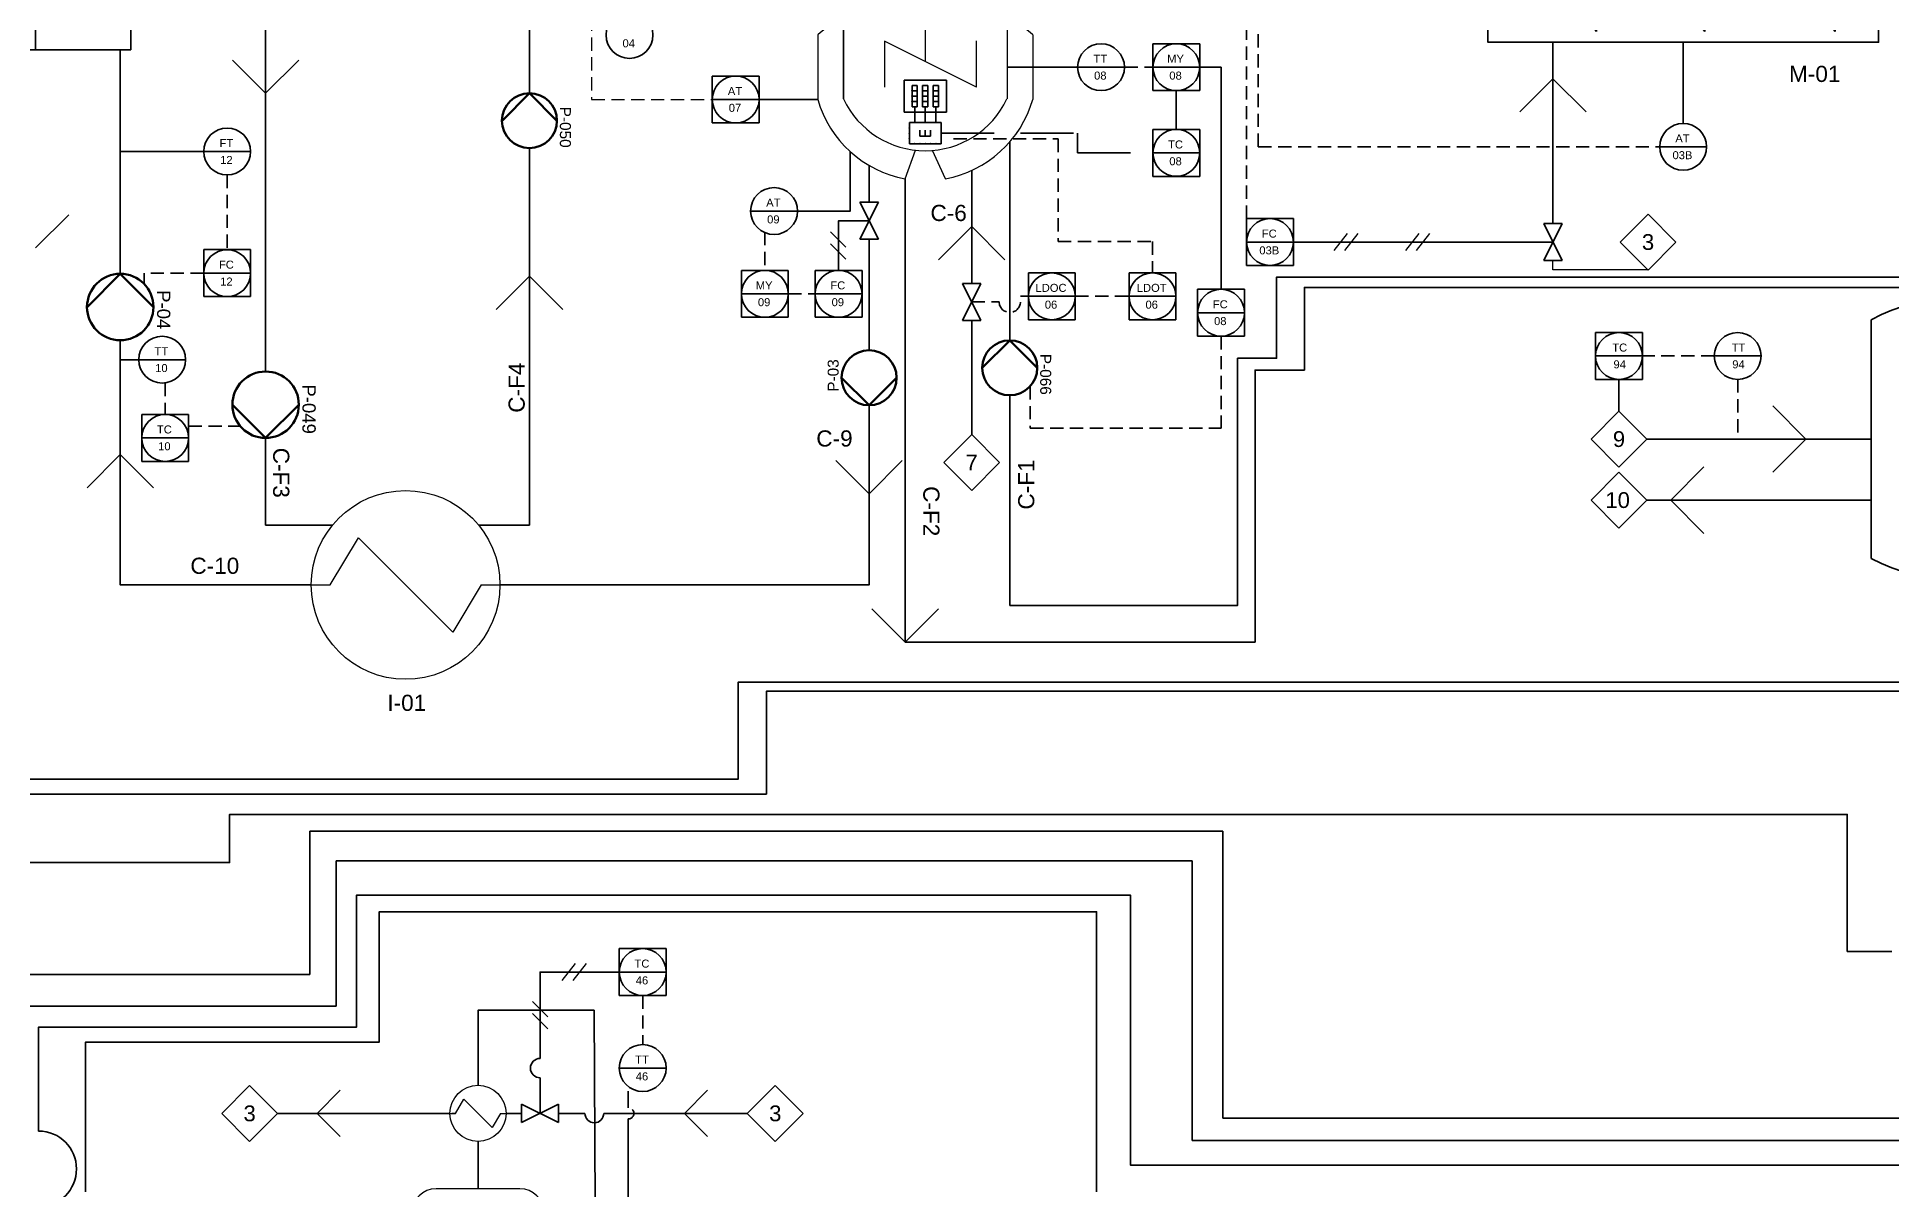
# Paper-space layout 'P&D' of a CAD drawing. Header units: inches, sheet in millimetres. Extents: x 10 to 410, y 10 to 291.
# Drawn here: x 96.8 to 184.3, y 192.7 to 247.1 of the extents above; entities that cross this region are included whole.
import ezdxf
from ezdxf.enums import TextEntityAlignment as Align

# ---------------------------------------------------------------- set-up
doc = ezdxf.new("R2010")
doc.units = ezdxf.units.IN
doc.header["$LTSCALE"] = 5
doc.header["$MEASUREMENT"] = 0
for name, pattern in [('DASHED', [0.75, 0.5, -0.25]), ('DASHED2', [0.375, 0.25, -0.125]), ('LÍNEAS_OCULTAS2', [0.1875, 0.125, -0.0625])]:
    doc.linetypes.add(name, pattern=pattern)
doc.styles.add('TEXTO_CUADRO', font='arial.ttf', dxfattribs={"height": 2})
doc.styles.add('TEXTO_INSTRUMENTOS', font='arial.ttf', dxfattribs={"height": 1})

# ---------------------------------------------------------------- blocks, each defined once
blk = doc.blocks.new('mezclador generico')
at = {"lineweight": 35}
for p, q in [((205.312, 253.06), (206.312, 253.06)), ((206.312, 252.56), (206.312, 252.06)), ((206.312, 252.06), (206.312, 252.56)), ((206.312, 252.56), (210.312, 247.56)), ((206.312, 252.56), (206.312, 250.56)), ((211.312, 252.56), (215.312, 247.56)), ((211.312, 252.56), (211.312, 250.56)), ((217.312, 252.56), (221.312, 247.56)), ((217.312, 252.56), (217.312, 250.56)), ((210.312, 249.56), (210.312, 247.56)), ((215.312, 249.56), (215.312, 247.56)), ((221.312, 249.56), (221.312, 247.56)), ((210.312, 247.56), (210.312, 248.06)), ((211.312, 247.06), (210.312, 247.06))]:
    blk.add_line(p, q, dxfattribs=at)
for points in [[(205.312, 253.06), (205.312, 247.06), (211.312, 247.06)], [(205.312, 253.06), (211.312, 253.06)], [(211.312, 253.06), (217.312, 253.06)], [(217.312, 253.06), (223.312, 253.06), (223.312, 252.56)], [(211.312, 247.06), (223.312, 247.06), (223.312, 252.56)]]:
    blk.add_lwpolyline(points, dxfattribs=at)
blk = doc.blocks.new('NEUMATICA_HORIZONTAL')
for p, q in [((-0.808, -0.394), (-0.192, 0.394)), ((-0.308, -0.394), (0.308, 0.394))]:
    blk.add_line(p, q)
blk = doc.blocks.new('reactor encamisado')
for p, q in [((8.9, 13.56), (7.48, 15.01)), ((8.9, 13.56), (10.33, 15.01)), ((8.9, 6.14), (8.9, 10.05)), ((0, 0.5), (0, -16.32)), ((0, 0.5), (0, -16.32)), ((0, -16.32), (0, 0.5)), ((0, 0.5), (0, -16.32)), ((17.81, 0.5), (17.81, -16.32)), ((-2.8, -9.36), (-2.8, -16.39)), ((4.45, -10.02), (4.45, -15.05)), ((14.5, -15.05), (4.45, -10.02)), ((14.5, -15.05), (14.5, -9.99)), ((20.61, -9.36), (20.61, -16.39)), ((6.72, -25.02), (7.85, -21.91)), ((11.09, -25.02), (9.69, -21.93))]:
    blk.add_line(p, q)
for points in [[(7.48, 12.47), (7.48, 15.01)], [(10.33, 12.47), (10.33, 15.01)], [(8.9, 6.14), (8.9, -12.25)]]:
    blk.add_lwpolyline(points)
blk.add_circle((8.9, 13.56), 3.51)
for centre, radius, start, end in [((8.9, -3.71), 9.85, 25.2835, 154.7165), ((0.91, -13.11), 5.28, 99.9014, 134.7087), ((16.9, -13.11), 5.28, 45.2913, 80.0986), ((8.9, -13.04), 12.18, 195.9611, 259.657), ((8.9, -12.12), 9.85, 205.2835, 334.7165), ((8.9, -13.04), 12.18, 280.343, 344.0389)]:
    blk.add_arc(centre, radius, start, end)
blk.add_point((0, -7.91))
at = {"color": 0, "linetype": 'DASHED2', "lineweight": 158, "style": 'TEXTO_CUADRO'}
blk.add_attdef('R-101', (5.84, -18.56), '', height=2, dxfattribs=at)
blk = doc.blocks.new('resistencia electrica')
at = {"lineweight": 35}
for p, q in [((178.26, 261.29), (182.26, 261.29)), ((178.26, 255.29), (178.26, 261.29)), ((182.26, 261.29), (182.26, 255.29)), ((182.26, 260.29), (184.26, 260.29)), ((184.26, 260.29), (184.26, 262.29)), ((184.26, 262.29), (190.26, 262.29)), ((184.26, 260.29), (184.26, 256.29)), ((184.26, 260.29), (185.26, 260.29)), ((185.26, 260.29), (185.26, 260.79)), ((185.26, 260.79), (189.26, 260.79)), ((185.26, 260.79), (186.26, 260.79)), ((185.26, 259.79), (185.26, 260.29)), ((189.26, 259.79), (185.26, 259.79)), ((186.26, 260.79), (186.26, 259.79)), ((187.26, 260.79), (187.26, 259.79)), ((188.26, 260.79), (188.26, 259.79)), ((189.26, 260.79), (189.26, 259.79)), ((190.26, 262.29), (190.26, 254.29)), ((180.26, 259.29), (179.67, 259.29)), ((179.67, 259.29), (179.67, 257.29)), ((179.67, 258.29), (180.84, 258.29)), ((179.67, 257.29), (180.84, 257.29)), ((180.26, 259.29), (180.84, 259.29)), ((182.26, 258.29), (184.26, 258.29)), ((182.26, 256.29), (184.26, 256.29)), ((184.26, 258.29), (185.26, 258.29)), ((184.26, 256.29), (184.26, 254.29)), ((184.26, 256.29), (185.26, 256.29)), ((185.26, 258.29), (185.26, 258.79)), ((185.26, 258.79), (189.26, 258.79)), ((185.26, 258.79), (186.26, 258.79)), ((185.26, 257.79), (185.26, 258.29)), ((189.26, 257.79), (185.26, 257.79)), ((185.26, 256.29), (185.26, 256.79)), ((185.26, 256.79), (189.26, 256.79)), ((185.26, 256.79), (186.26, 256.79)), ((185.26, 255.79), (185.26, 256.29)), ((186.26, 258.79), (186.26, 257.79)), ((186.26, 256.79), (186.26, 255.79)), ((187.26, 258.79), (187.26, 257.79)), ((187.26, 256.79), (187.26, 255.79)), ((188.26, 258.79), (188.26, 257.79)), ((188.26, 256.79), (188.26, 255.79)), ((189.26, 258.79), (189.26, 257.79)), ((189.26, 256.79), (189.26, 255.79)), ((182.26, 255.29), (178.26, 255.29)), ((184.26, 254.29), (190.26, 254.29)), ((189.26, 255.79), (185.26, 255.79))]:
    blk.add_line(p, q, dxfattribs=at)
for p in [(178.26, 260.29), (179.26, 261.29), (180.26, 261.29), (181.26, 261.29), (186.26, 260.79), (187.26, 260.79), (188.26, 260.79), (178.26, 259.29), (178.26, 258.29), (178.26, 257.29), (178.26, 256.29), (186.26, 258.79), (186.26, 256.79), (187.26, 258.79), (187.26, 256.79), (188.26, 258.79), (188.26, 256.79)]:
    blk.add_point(p, dxfattribs=at)
blk = doc.blocks.new('Valvula generica')
at = {"color": 7, "lineweight": 35}
for p, q in [((242.605, 259.104), (243.459, 257.398)), ((242.605, 259.104), (243.459, 259.104)), ((242.605, 257.398), (243.459, 259.104)), ((242.605, 257.398), (243.459, 257.398))]:
    blk.add_line(p, q, dxfattribs=at)
blk = doc.blocks.new('NEUMATICA_VERTICAL')
for p, q in [((0.354, -0.079), (-0.354, 0.629)), ((0.354, -0.629), (-0.354, 0.079))]:
    blk.add_line(p, q)
blk = doc.blocks.new('bomba')
at = {"lineweight": 100}
for p, q in [((186.71, 141.99), (191.7, 137)), ((191.7, 137), (186.71, 132)), ((191.71, 137), (191.7, 137)), ((186.71, 132), (186.71, 131.99))]:
    blk.add_line(p, q, dxfattribs=at)
blk.add_circle((186.71, 137), 5, dxfattribs=at)
at = {"lineweight": 100, "style": 'TEXTO_CUADRO'}
blk.add_attdef('P-101', (183.22, 129.4), '', height=2, dxfattribs=at)
blk = doc.blocks.new('INTERCAMBIADOR_DE_CALOR')
for p, q in [((1, 0), (2.5, 2.5)), ((7.5, -2.5), (2.5, 2.5)), ((0, 0), (1, 0)), ((9, 0), (7.5, -2.5)), ((9, 0), (10, 0))]:
    blk.add_line(p, q)
blk.add_circle((5, 0), 5)
at = {"style": 'TEXTO_CUADRO'}
blk.add_attdef('TAG', text='', height=2, dxfattribs=at).set_placement((5.875, -6.56), align=Align.MIDDLE_CENTER)
blk = doc.blocks.new('centrifugadora')
at = {"lineweight": 35}
for p, q in [((108.402, 212.324), (108.402, 208.324)), ((108.402, 212.324), (116.402, 212.324)), ((116.402, 212.324), (116.402, 208.324)), ((111.402, 210.324), (109.402, 205.324)), ((113.402, 210.324), (115.402, 205.324)), ((108.402, 204.324), (108.402, 208.324)), ((116.402, 204.324), (116.402, 208.324)), ((109.402, 205.324), (115.402, 205.324)), ((112.402, 205.324), (112.402, 204.324)), ((108.402, 204.324), (112.402, 204.324)), ((116.402, 204.324), (112.402, 204.324))]:
    blk.add_line(p, q, dxfattribs=at)
for p in [(108.402, 211.324), (108.402, 210.324), (108.402, 209.324), (108.402, 207.324), (108.402, 206.324), (108.402, 205.324)]:
    blk.add_point(p, dxfattribs=at)
blk = doc.blocks.new('TANQUE_SALCHICHA')
for p, q in [((22.5, 6.25), (5, 6.25)), ((0, 1.25), (0, -1.25)), ((27.5, -1.25), (27.5, 1.25)), ((5, -6.25), (22.5, -6.25))]:
    blk.add_line(p, q)
for centre, start, end in [((5, 1.25), 90, 180), ((22.5, 1.25), 0, 90), ((5, -1.25), 180, 270), ((22.5, -1.25), 270, 0)]:
    blk.add_arc(centre, 5, start, end)
at = {"style": 'TEXTO_CUADRO'}
blk.add_attdef('TAG', text='', height=2, dxfattribs=at).set_placement((13.75, 0), align=Align.MIDDLE_CENTER)
blk = doc.blocks.new('vessel with dished ends')
at = {"lineweight": 35}
for p, q in [((127.999, 243.232), (127.999, 254.232)), ((135.999, 254.232), (135.999, 243.232))]:
    blk.add_line(p, q, dxfattribs=at)
for centre, start, end in [((131.999, 246.732), 61.92751, 118.07249), ((131.999, 250.732), 241.92751, 298.07249)]:
    blk.add_arc(centre, 8.5, start, end, dxfattribs=at)
blk = doc.blocks.new('NUMERADOR_DE_LINEA')
blk.add_lwpolyline([(3.54, -3.54), (7.07, 0), (3.54, 3.54), (0, 0)], close=True)
at = {"style": 'TEXTO_CUADRO'}
blk.add_attdef('NL', text='', height=2, dxfattribs=at).set_placement((3.54, 0), align=Align.MIDDLE_CENTER)

psp = doc.layouts.new('P&D')

# ---------------------------------------------------------------- linework, layer by layer
at = {"color": 3, "linetype": 'LÍNEAS_OCULTAS2', "lineweight": 35}
for p, q in [((153.869, 238.532), (153.869, 249.164)), ((154.422, 241.919), (154.422, 249.164)), ((148.105, 245.677), (149.444, 245.677)), ((154.422, 241.919), (173.372, 241.919)), ((105.746, 240.591), (105.746, 237.065)), ((131.13, 237.897), (131.13, 236.086)), ((104.64, 235.958), (101.822, 235.958)), ((101.822, 235.958), (101.822, 235.451)), ((132.236, 234.979), (133.503, 234.979)), ((143.567, 234.863), (143.192, 234.863)), ((145.78, 234.863), (148.318, 234.863)), ((140.891, 234.6), (142.189, 234.6)), ((175.945, 232.045), (172.552, 232.045)), ((177.051, 230.939), (177.051, 228.123)), ((103.926, 228.731), (106.369, 228.731)), ((124.684, 196.707), (124.684, 197.557))]:
    psp.add_line(p, q, dxfattribs=at)
at = {"lineweight": 35}
for p, q in [((149.444, 245.677), (149.444, 246.784)), ((149.444, 246.784), (150.55, 246.784)), ((151.657, 246.784), (150.55, 246.784)), ((151.657, 245.677), (151.657, 246.784)), ((128.647, 244.155), (128.647, 245.262)), ((128.647, 245.262), (129.753, 245.262)), ((130.86, 245.262), (129.753, 245.262)), ((130.86, 244.155), (130.86, 245.262)), ((145.892, 245.677), (148.105, 245.677)), ((149.444, 245.677), (151.657, 245.677)), ((149.444, 245.677), (149.444, 244.571)), ((151.657, 245.677), (151.657, 244.571)), ((149.444, 244.571), (150.55, 244.571)), ((149.444, 244.571), (150.55, 244.571)), ((151.657, 244.571), (150.55, 244.571)), ((168.332, 245.132), (166.763, 243.565)), ((168.332, 245.132), (169.902, 243.565)), ((128.647, 244.155), (130.86, 244.155)), ((128.647, 244.155), (128.647, 243.049)), ((130.86, 244.155), (130.86, 243.049)), ((128.647, 243.049), (129.753, 243.049)), ((128.647, 243.049), (129.753, 243.049)), ((130.86, 243.049), (129.753, 243.049)), ((149.444, 241.633), (149.444, 242.739)), ((149.444, 242.739), (150.55, 242.739)), ((151.657, 242.739), (150.55, 242.739)), ((151.657, 241.633), (151.657, 242.739)), ((104.64, 241.697), (106.853, 241.697)), ((173.372, 241.919), (175.585, 241.919)), ((140.891, 240.806), (140.891, 235.899)), ((149.444, 241.633), (151.657, 241.633)), ((149.444, 241.633), (149.444, 240.526)), ((151.657, 241.633), (151.657, 240.526)), ((149.444, 240.526), (150.55, 240.526)), ((149.444, 240.526), (150.55, 240.526)), ((151.657, 240.526), (150.55, 240.526)), ((96.702, 237.144), (98.271, 238.712)), ((130.458, 238.887), (132.67, 238.887)), ((140.891, 238.157), (139.321, 236.59)), ((140.891, 238.157), (142.46, 236.59)), ((153.869, 237.425), (153.869, 238.532)), ((153.869, 238.532), (154.975, 238.532)), ((156.081, 238.532), (154.975, 238.532)), ((156.081, 237.425), (156.081, 238.532)), ((153.869, 237.425), (156.081, 237.425)), ((153.869, 237.425), (153.869, 236.319)), ((156.081, 237.425), (156.081, 236.319)), ((104.64, 235.958), (104.64, 237.065)), ((104.64, 237.065), (105.746, 237.065)), ((106.853, 237.065), (105.746, 237.065)), ((106.853, 235.958), (106.853, 237.065)), ((104.64, 235.958), (106.853, 235.958)), ((104.64, 235.958), (104.64, 234.852)), ((106.853, 235.958), (106.853, 234.852)), ((130.024, 234.979), (130.024, 236.086)), ((130.024, 236.086), (131.13, 236.086)), ((132.236, 236.086), (131.13, 236.086)), ((132.236, 234.979), (132.236, 236.086)), ((133.503, 234.979), (133.503, 236.086)), ((133.503, 236.086), (134.609, 236.086)), ((135.715, 236.086), (134.609, 236.086)), ((135.715, 234.979), (135.715, 236.086)), ((140.891, 235.899), (140.891, 235.474)), ((143.567, 234.863), (143.567, 235.97)), ((143.567, 235.97), (144.673, 235.97)), ((145.78, 235.97), (144.673, 235.97)), ((145.78, 234.863), (145.78, 235.97)), ((148.318, 234.863), (148.318, 235.97)), ((148.318, 235.97), (149.424, 235.97)), ((150.53, 235.97), (149.424, 235.97)), ((150.53, 234.863), (150.53, 235.97)), ((153.869, 236.319), (154.975, 236.319)), ((156.081, 236.319), (154.975, 236.319)), ((104.64, 234.852), (105.746, 234.852)), ((106.853, 234.852), (105.746, 234.852)), ((130.024, 234.979), (132.236, 234.979)), ((130.024, 234.979), (130.024, 233.873)), ((132.236, 234.979), (132.236, 233.873)), ((133.503, 234.979), (135.715, 234.979)), ((133.503, 234.979), (133.503, 233.873)), ((135.715, 234.979), (135.715, 233.873)), ((143.567, 234.863), (145.78, 234.863)), ((143.567, 234.863), (143.567, 233.757)), ((145.78, 234.863), (145.78, 233.757)), ((148.318, 234.863), (150.53, 234.863)), ((148.318, 234.863), (148.318, 233.757)), ((150.53, 234.863), (150.53, 233.757)), ((151.556, 234.087), (151.556, 235.193)), ((151.556, 235.193), (152.663, 235.193)), ((153.769, 235.193), (152.663, 235.193)), ((153.769, 234.087), (153.769, 235.193)), ((130.024, 233.873), (131.13, 233.873)), ((130.024, 233.873), (131.13, 233.873)), ((132.236, 233.873), (131.13, 233.873)), ((133.503, 233.873), (134.609, 233.873)), ((133.503, 233.873), (134.609, 233.873)), ((135.715, 233.873), (134.609, 233.873)), ((151.556, 234.087), (153.769, 234.087)), ((151.556, 234.087), (151.556, 232.98)), ((153.769, 234.087), (153.769, 232.98)), ((140.891, 233.726), (140.891, 228.34)), ((143.567, 233.757), (144.673, 233.757)), ((143.567, 233.757), (144.673, 233.757)), ((145.78, 233.757), (144.673, 233.757)), ((148.318, 233.757), (149.424, 233.757)), ((148.318, 233.757), (149.424, 233.757)), ((150.53, 233.757), (149.424, 233.757)), ((151.556, 232.98), (152.663, 232.98)), ((151.556, 232.98), (152.663, 232.98)), ((153.769, 232.98), (152.663, 232.98)), ((170.339, 232.045), (170.339, 233.151)), ((170.339, 233.151), (171.445, 233.151)), ((172.552, 233.151), (171.445, 233.151)), ((172.552, 232.045), (172.552, 233.151)), ((172.552, 232.045), (170.339, 232.045)), ((170.339, 232.045), (170.339, 230.939)), ((172.552, 232.045), (172.552, 230.939)), ((178.158, 232.045), (175.945, 232.045)), ((101.572, 231.87), (103.784, 231.87)), ((170.339, 230.939), (171.445, 230.939)), ((172.552, 230.939), (171.445, 230.939)), ((101.713, 228.178), (101.713, 229.284)), ((101.713, 229.284), (102.819, 229.284)), ((103.926, 229.284), (102.819, 229.284)), ((103.926, 228.178), (103.926, 229.284)), ((101.713, 228.178), (103.926, 228.178)), ((101.713, 228.178), (101.713, 227.071)), ((103.926, 228.178), (103.926, 227.071)), ((100.701, 227.388), (99.132, 225.821)), ((100.701, 227.388), (102.271, 225.821)), ((101.713, 227.071), (102.819, 227.071)), ((103.926, 227.071), (102.819, 227.071)), ((136.048, 225.541), (134.479, 227.108)), ((136.048, 225.541), (137.618, 227.108)), ((152.746, 209.607), (109.646, 209.607)), ((109.646, 209.607), (109.646, 202.84)), ((152.746, 196.072), (152.746, 209.607)), ((124.258, 202.962), (124.258, 204.069)), ((124.258, 204.069), (125.364, 204.069)), ((126.47, 204.069), (125.364, 204.069)), ((126.47, 202.962), (126.47, 204.069)), ((109.646, 202.84), (85.518, 202.84)), ((124.258, 202.962), (126.47, 202.962)), ((124.258, 202.962), (124.258, 201.856)), ((126.47, 202.962), (126.47, 201.856)), ((124.258, 201.856), (125.364, 201.856)), ((126.47, 201.856), (125.364, 201.856)), ((124.258, 198.43), (126.47, 198.43)), ((109.989, 196.291), (111.076, 197.379)), ((127.338, 196.291), (128.424, 197.379)), ((109.989, 196.291), (111.076, 195.204)), ((127.338, 196.291), (128.424, 195.204)), ((185.243, 196.072), (152.746, 196.072))]:
    psp.add_line(p, q, dxfattribs=at)
at = {"color": 5, "lineweight": 35}
for p, q in [((107.563, 244.449), (105.993, 246.016)), ((107.563, 244.449), (109.132, 246.016)), ((142.693, 242.156), (142.69, 232.78)), ((120.018, 235.814), (118.448, 234.247)), ((120.018, 235.814), (121.587, 234.247)), ((142.693, 230.188), (142.69, 220.27)), ((180.272, 228.123), (178.704, 229.693)), ((107.563, 224.063), (107.563, 228.178)), ((183.348, 228.123), (172.764, 228.123)), ((180.272, 228.123), (178.704, 226.554)), ((173.89, 225.243), (175.458, 226.812)), ((183.348, 225.243), (172.764, 225.243)), ((173.89, 225.243), (175.458, 223.673)), ((117.615, 224.063), (120.018, 224.063)), ((137.754, 218.539), (136.185, 220.106)), ((137.754, 218.539), (139.324, 220.106)), ((137.754, 218.539), (154.267, 218.539)), ((116.263, 196.291), (108.126, 196.291)), ((118.913, 196.291), (119.646, 196.291)), ((121.394, 196.291), (122.637, 196.291)), ((123.523, 196.291), (130.3, 196.291))]:
    psp.add_line(p, q, dxfattribs=at)
at = {"color": 3, "lineweight": 35}
for p, q in [((145.892, 245.677), (142.559, 245.677)), ((130.86, 244.155), (133.629, 244.155)), ((156.081, 237.425), (168.332, 237.425)), ((101.572, 231.87), (100.701, 231.87)), ((171.445, 230.939), (171.445, 229.442)), ((124.684, 196.707), (124.684, 196.555)), ((124.684, 196.027), (124.684, 188.692))]:
    psp.add_line(p, q, dxfattribs=at)
at = {"color": 3, "linetype": 'DASHED', "lineweight": 35}
psp.add_line((150.55, 242.739), (150.55, 244.571), dxfattribs=at)
at = {"color": 7, "lineweight": 35}
for p, q in [((136.048, 241.046), (136.048, 239.305)), ((136.048, 237.557), (136.048, 232.315)), ((136.048, 229.722), (136.048, 227.068))]:
    psp.add_line(p, q, dxfattribs=at)
for p, q in [((168.332, 236.106), (168.332, 236.551)), ((172.818, 236.106), (168.332, 236.106))]:
    psp.add_line(p, q)
at = {"color": 18, "lineweight": 35, "true_color": 0x000000}
for p, q in [((110.888, 201.353), (110.888, 208.206)), ((110.888, 208.206), (151.299, 208.206)), ((151.299, 208.206), (151.299, 195.011)), ((85.518, 201.353), (110.888, 201.353)), ((151.299, 195.011), (196.379, 195.011))]:
    psp.add_line(p, q, dxfattribs=at)
at = {"color": 5, "lineweight": 35}
for points in [[(107.563, 231.314), (107.563, 250.015), (113.864, 250.015)], [(120.018, 244.449), (120.018, 247.566)], [(120.018, 224.063), (120.018, 241.857)], [(137.754, 240.416), (137.754, 218.539)], [(142.69, 220.27), (153.443, 220.27), (153.443, 231.935), (155.288, 231.935), (155.288, 235.769), (211.655, 235.769), (211.655, 223.201)], [(154.267, 218.539), (154.267, 231.377), (156.598, 231.377), (156.598, 235.283), (208.915, 235.283), (208.915, 228.123)], [(107.563, 224.063), (110.726, 224.063)], [(96.849, 195.454), (96.849, 200.362), (111.86, 200.362), (111.86, 206.596), (148.382, 206.596), (148.382, 193.853), (198.562, 193.853), (198.562, 214.317), (279.375, 214.317)]]:
    psp.add_lwpolyline(points, dxfattribs=at)
at = {"color": 3, "linetype": 'LÍNEAS_OCULTAS2'}
psp.add_lwpolyline([(122.946, 248.021), (122.946, 244.155), (128.647, 244.155)], dxfattribs=at)
at = {"color": 18, "lineweight": 35, "true_color": 0x000000}
for points in [[(100.701, 246.503), (100.701, 235.923)], [(349.082, 245.758), (298.436, 245.758), (298.436, 216.653), (282.976, 216.653), (181.213, 216.653), (129.871, 216.653), (129.871, 212.071), (82.897, 212.071), (82.897, 205.697)], [(100.701, 241.697), (104.655, 241.697)], [(364.874, 223.444), (346.953, 223.444), (346.953, 236.275), (304.378, 236.275), (304.378, 216.222), (131.201, 216.222), (131.201, 211.367), (83.923, 211.367), (83.923, 205.456)], [(100.701, 232.787), (100.701, 221.238), (109.716, 221.238)], [(136.048, 227.068), (136.048, 221.238), (118.625, 221.238)], [(146.788, 192.59), (146.788, 205.805), (112.925, 205.805), (112.925, 199.659), (99.068, 199.659), (99.068, 192.59)]]:
    psp.add_lwpolyline(points, dxfattribs=at)
at = {"lineweight": 35}
for points in [[(168.332, 246.859), (168.332, 238.299)], [(156.081, 237.425), (153.869, 237.425)], [(123.138, 188.919), (123.068, 201.158), (117.588, 201.158), (117.588, 200.347)], [(117.588, 200.347), (117.588, 197.616)], [(116.528, 196.291), (116.357, 196.291)], [(117.588, 194.966), (117.588, 192.733)]]:
    psp.add_lwpolyline(points, dxfattribs=at)
at = {"color": 3, "lineweight": 35}
for points in [[(174.478, 246.859), (174.478, 243.025)], [(151.657, 245.677), (152.663, 245.677), (152.663, 235.193)], [(135.158, 241.697), (135.158, 238.887), (131.564, 238.887)], [(136.048, 238.431), (134.609, 238.431), (134.609, 236.086)], [(124.258, 202.962), (120.52, 202.962), (120.52, 198.883)], [(120.52, 197.971), (120.52, 196.291)]]:
    psp.add_lwpolyline(points, dxfattribs=at)
at = {"color": 3, "linetype": 'DASHED', "lineweight": 35}
psp.add_lwpolyline([(139.451, 242.564), (145.892, 242.564), (145.892, 241.633), (149.444, 241.633)], dxfattribs=at)
at = {"color": 3, "linetype": 'LÍNEAS_OCULTAS2', "lineweight": 35}
for points in [[(140.033, 242.294), (144.968, 242.294), (144.968, 237.452), (149.424, 237.452), (149.424, 235.97)], [(152.663, 232.98), (152.663, 228.638)], [(102.819, 230.773), (102.819, 229.284)], [(143.656, 230.622), (143.656, 228.638), (152.663, 228.638)], [(125.364, 201.856), (125.364, 199.537)]]:
    psp.add_lwpolyline(points, dxfattribs=at)
at = {"color": 1, "lineweight": 35}
psp.add_lwpolyline([(84.356, 208.129), (105.861, 208.129), (105.861, 210.406), (182.221, 210.406), (182.221, 203.933), (184.331, 203.933)], dxfattribs=at)
at = {"lineweight": 35}
for centre in [(124.739, 247.2), (146.999, 245.677), (150.55, 245.677), (129.753, 244.155), (105.746, 241.697), (150.55, 241.633), (174.478, 241.919), (131.564, 238.887), (154.975, 237.425), (105.746, 235.958), (131.13, 234.979), (134.609, 234.979), (144.673, 234.863), (149.424, 234.863), (152.663, 234.087), (102.678, 231.87), (171.445, 232.045), (177.051, 232.045), (102.819, 228.178), (125.364, 202.962), (125.364, 198.43)]:
    psp.add_circle(centre, 1.106, dxfattribs=at)
at = {"color": 3, "linetype": 'LÍNEAS_OCULTAS2', "lineweight": 35}
for centre, radius, start, end in [((142.691, 234.6), 0.501, 180, 0), ((124.684, 196.291), 0.264, 270, 90)]:
    psp.add_arc(centre, radius, start, end, dxfattribs=at)
at = {"color": 3, "lineweight": 35}
psp.add_arc((120.52, 198.427), 0.456, 90, 270, dxfattribs=at)
at = {"color": 5, "lineweight": 35}
for centre, radius, start, end in [((123.08, 196.291), 0.443, 180, 0), ((96.849, 193.667), 1.787, 270, 90)]:
    psp.add_arc(centre, radius, start, end, dxfattribs=at)

# ---------------------------------------------------------------- block references
at = {"lineweight": 35}
for name, p, xscale, yscale, zscale in [('reactor encamisado', (134.843, 251.256), 0.4332989207748731, 0.4332989207748731, 0.4332989207748731), ('mezclador generico', (-45.054, -6.22), 1.024361001701435, 1.024361001701435, 1.024361001701435)]:
    psp.add_blockref(name, p, dxfattribs=dict(at, xscale=xscale, yscale=yscale, zscale=zscale))
at = {"color": 3, "linetype": 'LÍNEAS_OCULTAS2', "lineweight": 35}
for name, p, xscale, yscale, zscale in [('centrifugadora', (-29.885, 16.394), 1.126197520138416, 1.126197520138416, 1.126197520138416), ('Valvula generica', (-112.904, -26.111), 1.024361001701435, 1.024361001701435, 1.024361001701435), ('Valvula generica', (-80.62, -27.117), 1.024361001701435, 1.024361001701435, 1.024361001701435), ('NEUMATICA_VERTICAL', (134.588, 237.264), 1.024361001701435, 1.024361001701435, 1.024361001701435), ('Valvula generica', (-108.062, -29.942), 1.024361001701435, 1.024361001701435, 1.024361001701435), ('vessel with dished ends', (52.231, -26.668), 1.024361001701435, 1.024361001701435, 1.024361001701435), ('INTERCAMBIADOR_DE_CALOR', (109.716, 221.238), 0.8909178327213845, 0.8909178327213845, 0.8909178327213845), ('INTERCAMBIADOR_DE_CALOR', (116.263, 196.291), 0.2649898694412766, 0.2649898694412766, 0.2649898694412766), ('TANQUE_SALCHICHA', (114.48, 191.32), 0.2260371134744728, 0.2260371134744728, 0.2260371134744728)]:
    psp.add_blockref(name, p, dxfattribs=dict(at, xscale=xscale, yscale=yscale, zscale=zscale))
at = {"color": 1, "linetype": 'DASHED2', "lineweight": 35}
ref = psp.add_blockref('bomba', (155.557, 194.718), dxfattribs=dict(at, xscale=0.2594187474678289, yscale=0.2594187474678289, zscale=0.2594187474678289, rotation=89.99999999999554))
ref.add_attrib('P-101', 'P-050', (121.453, 243.814), dxfattribs={"lineweight": 100, "height": 0.5188, "rotation": 270, "style": 'TEXTO_CUADRO'})
at = {"lineweight": 35, "xscale": 0.24987265795442, "yscale": 0.24987265795442, "zscale": 0.24987265795442, "rotation": 90}
psp.add_blockref('resistencia electrica', (203.24, 197.522), dxfattribs=at)
at = {"color": 5, "lineweight": 35, "xscale": 0.3730871153243692, "yscale": 0.3730871153243692, "zscale": 0.3730871153243692}
for p, values in [((171.498, 237.425), {'NL': '3'}), ((139.572, 227.021), {'NL': '7'}), ((105.488, 196.291), {'NL': '3'}), ((130.3, 196.291), {'NL': '3'})]:
    psp.add_blockref('NUMERADOR_DE_LINEA', p, dxfattribs=at).add_auto_attribs(values)
at = {"color": 3, "lineweight": 35, "xscale": 1.024361001701435, "yscale": 1.024361001701435, "zscale": 1.024361001701435}
for name, p in [('NEUMATICA_HORIZONTAL', (158.824, 237.425)), ('NEUMATICA_HORIZONTAL', (162.207, 237.425)), ('NEUMATICA_HORIZONTAL', (122.389, 202.962)), ('NEUMATICA_VERTICAL', (120.52, 200.923))]:
    psp.add_blockref(name, p, dxfattribs=at)
at = {"color": 1, "linetype": 'DASHED2', "lineweight": 35}
ref = psp.add_blockref('bomba', (143.679, 175.782), dxfattribs=dict(at, xscale=0.3137173204244906, yscale=0.3137173204244906, zscale=0.3137173204244906, rotation=89.99999999999554))
ref.add_attrib('P-101', 'P-04', (102.437, 235.154), dxfattribs={"lineweight": 100, "height": 0.6274, "rotation": 270, "style": 'TEXTO_CUADRO'})
ref = psp.add_blockref('bomba', (100.509, 279.454), dxfattribs=dict(at, xscale=0.2594187474678289, yscale=0.2594187474678289, zscale=0.2594187474678289, rotation=269.9999999999955))
ref.add_attrib('P-101', 'P-03', (134.612, 230.358), dxfattribs={"lineweight": 100, "height": 0.5188, "rotation": 90, "style": 'TEXTO_CUADRO'})
ref = psp.add_blockref('bomba', (178.229, 183.05), dxfattribs=dict(at, xscale=0.2594187474678289, yscale=0.2594187474678289, zscale=0.2594187474678289, rotation=89.99999999999554))
ref.add_attrib('P-101', 'P-066', (144.125, 232.146), dxfattribs={"lineweight": 100, "height": 0.5188, "rotation": 270, "style": 'TEXTO_CUADRO'})
ref = psp.add_blockref('bomba', (150.541, 288.319), dxfattribs=dict(at, xscale=-0.3137173204244906, yscale=0.3137173204244906, zscale=0.3137173204244906, rotation=90.00000000000959))
ref.add_attrib('P-101', 'P-049', (109.299, 230.705), dxfattribs={"lineweight": 100, "height": 0.6274, "rotation": 270, "style": 'TEXTO_CUADRO'})
at = {"color": 5, "lineweight": 35}
ref = psp.add_blockref('NUMERADOR_DE_LINEA', (172.764, 228.123), dxfattribs=dict(at, xscale=-0.3730871153243692, yscale=0.3730871153243692, zscale=0.3730871153243692))
ref.add_attrib('NL', '9', dxfattribs={"height": 0.746, "style": 'TEXTO_CUADRO'}).set_placement((171.448, 228.123), align=Align.MIDDLE_CENTER)
ref = psp.add_blockref('NUMERADOR_DE_LINEA', (172.764, 225.243), dxfattribs=dict(at, xscale=-0.3730871153243692, yscale=0.3730871153243692, zscale=0.3730871153243692))
ref.add_attrib('NL', '10', dxfattribs={"height": 0.7462, "style": 'TEXTO_CUADRO'}).set_placement((171.382, 225.243), align=Align.MIDDLE_CENTER)
at = {"color": 3, "linetype": 'LÍNEAS_OCULTAS2', "lineweight": 35, "xscale": 1.024361001701435, "yscale": 1.024361001701435, "zscale": 1.024361001701435, "rotation": 270}
psp.add_blockref('Valvula generica', (-144.022, 445.244), dxfattribs=at)

# ---------------------------------------------------------------- texts
at = {"lineweight": 35, "style": 'TEXTO_INSTRUMENTOS'}
for s, width, gutter_width, heights, insert, char_height, attachment_point in [('\\pxqc;04', 1.44143, 1.889, [0], (123.982, 246.612), 0.3778, 7), ('\\pxqc;TT', 1.44143, 1.889, [0], (146.242, 246.266), 0.3778, 1), ('\\pxqc;MY', 1.44143, 1.889, [0], (149.794, 246.266), 0.3778, 1), ('\\pxqc;08', 1.44143, 1.889, [0], (146.242, 245.089), 0.3778, 7), ('\\pxqc;08', 1.44143, 1.889, [0], (149.794, 245.089), 0.3778, 7), ('\\pxqc;M-01', 2.91004, 3.814, [0], (179.231, 245.744), 0.7627, 1), ('\\pxqc;AT', 1.44143, 1.889, [0], (128.997, 244.743), 0.3778, 1), ('\\pxqc;07', 1.44143, 1.889, [0], (128.997, 243.567), 0.3778, 7), ('\\pxqc;FT', 1.44143, 1.889, [0], (104.99, 242.285), 0.3778, 1), ('\\pxqc;TC', 1.44143, 1.889, [0], (149.794, 242.221), 0.3778, 1), ('\\pxqc;03B', 1.44143, 1.889, [0], (173.722, 241.331), 0.3778, 7), ('\\pxqc;AT', 1.44143, 1.889, [0], (173.722, 242.507), 0.3778, 1), ('\\pxqc;12', 1.44143, 1.889, [0], (104.99, 241.109), 0.3778, 7), ('\\pxqc;08', 1.44143, 1.889, [0], (149.794, 241.044), 0.3778, 7), ('\\pxqc;AT', 1.44143, 1.889, [0], (130.808, 239.475), 0.3778, 1), ('\\pxqc;C-6', 2.91004, 3.814, [0], (138.349, 239.179), 0.7627, 1), ('\\pxqc;09', 1.44143, 1.889, [0], (130.808, 238.299), 0.3778, 7), ('\\pxqc;FC', 1.44143, 1.889, [0], (154.219, 238.013), 0.3778, 1), ('\\pxqc;FC', 1.44143, 1.889, [0], (104.99, 236.547), 0.3778, 1), ('\\pxqc;03B', 1.44143, 1.889, [0], (154.219, 236.837), 0.3778, 7), ('\\pxqc;12', 1.44143, 1.889, [0], (104.99, 235.37), 0.3778, 7), ('\\pxqc;MY', 1.44143, 1.889, [0], (130.374, 235.568), 0.3778, 1), ('\\pxqc;FC', 1.44143, 1.889, [0], (133.853, 235.568), 0.3778, 1), ('\\pxqc;09', 1.44143, 1.889, [0], (130.374, 234.391), 0.3778, 7), ('\\pxqc;09', 1.44143, 1.889, [0], (133.853, 234.391), 0.3778, 7), ('\\pxqc;LDOC', 1.44143, 1.889, [0], (143.917, 235.451), 0.3778, 1), ('\\pxqc;06', 1.44143, 1.889, [0], (143.917, 234.275), 0.3778, 7), ('\\pxqc;LDOT', 1.44143, 1.889, [0], (148.668, 235.451), 0.3778, 1), ('\\pxqc;06', 1.44143, 1.889, [0], (148.668, 234.275), 0.3778, 7), ('\\pxqc;FC', 1.44143, 1.889, [0], (151.906, 234.675), 0.3778, 1), ('\\pxqc;08', 1.44143, 1.889, [0], (151.906, 233.499), 0.3778, 7), ('\\pxqc;TT', 1.44143, 1.889, [0], (101.922, 232.459), 0.3778, 1), ('\\pxqc;TC', 1.44143, 1.889, [0], (172.202, 232.633), 0.3778, 3), ('\\pxqc;TT', 1.44143, 1.889, [0], (177.808, 232.633), 0.3778, 3), ('\\pxqc;10', 1.44143, 1.889, [0.386], (101.922, 231.282), 0.3778, 7), ('\\pxqc;94', 1.44143, 1.889, [0], (172.202, 231.457), 0.3778, 9), ('\\pxqc;94', 1.44143, 1.889, [0], (177.808, 231.457), 0.3778, 9), ('\\pxqc;TC', 1.44143, 1.889, [0], (102.063, 228.766), 0.3778, 1), ('\\pxqc;C-9', 2.91004, 3.814, [0], (132.959, 228.534), 0.7627, 1), ('\\pxqc;10', 1.44143, 1.889, [0], (102.063, 227.589), 0.3778, 7), ('\\pxqc;C-10', 2.91004, 3.814, [0], (103.709, 222.524), 0.7627, 1), ('\\pxqc;I-01', 2.91004, 3.814, [0], (112.773, 216.054), 0.7627, 1), ('\\pxqc;TC', 1.44143, 1.889, [0], (124.607, 203.55), 0.3778, 1), ('\\pxqc;46', 1.44143, 1.889, [0], (124.607, 202.374), 0.3778, 7), ('\\pxqc;TT', 1.44143, 1.889, [0], (124.607, 199.018), 0.3778, 1), ('\\pxqc;46', 1.44143, 1.889, [0.386], (124.607, 197.842), 0.3778, 7)]:
    psp.add_mtext_dynamic_manual_height_columns(s, width=width, gutter_width=gutter_width, heights=heights, dxfattribs=dict(at, insert=insert, char_height=char_height, attachment_point=attachment_point))
at = {"lineweight": 35, "char_height": 0.7627, "attachment_point": 1, "style": 'TEXTO_INSTRUMENTOS'}
for s, insert, rotation in [('\\pxqc;C-F4', (119.03, 229.095), 90), ('\\pxqc;C-F3', (108.681, 227.987), 270), ('\\pxqc;C-F1', (143.084, 224.524), 90), ('\\pxqc;C-F2', (139.369, 226.172), 270)]:
    psp.add_mtext_dynamic_manual_height_columns(s, width=2.91004, gutter_width=3.814, heights=[0], dxfattribs=dict(at, insert=insert, rotation=rotation))

doc.saveas('drawing.dxf')
